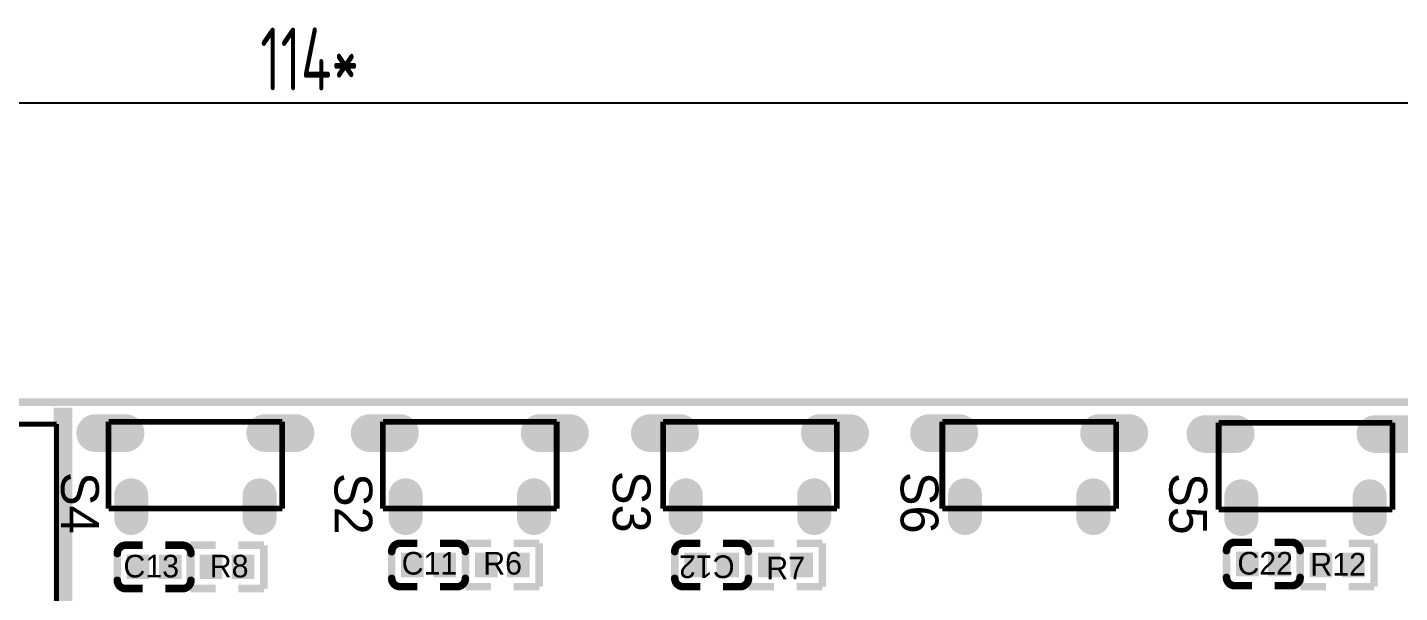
# Model space of a CAD drawing. Extents: x 882 to 2872, y 74 to 1007.
# Drawn here: x 1642.5 to 1751.5, y 923.4 to 968.4 of the extents above; entities that cross this region are included whole.
import ezdxf

# ---------------------------------------------------------------- set-up
doc = ezdxf.new("R2010")
doc.units = 0
doc.header["$MEASUREMENT"] = 0
doc.layers.get('DEFPOINTS').update_dxf_attribs({"linetype": 'CONTINUOUS'})
for name, color, linetype, lineweight in [('BOTTOMOVERLAY', 54, 'CONTINUOUS', 40), ('KeepOutLayer', 6, 'CONTINUOUS', 158), ('тонкая', 7, 'CONTINUOUS', 20)]:
    doc.layers.add(name, color=color, linetype=linetype, lineweight=lineweight)
doc.layers.add('BOTTOMPASTE', color=16, linetype='CONTINUOUS')
doc.styles.add('ЕСКД', font='eskd15.shx', dxfattribs={"width": 0.8})
doc.dimstyles.new('ЕСКД', dxfattribs={"dimtxt": 3.5, "dimasz": 3, "dimexe": 2, "dimexo": 0, "dimgap": 1, "dimtad": 1, "dimtoh": 1, "dimtxsty": 'ЕСКД', "dimcen": 0, "dimazin": 2, "dimtfac": 1, "dimtmove": 0, "dimatfit": 3, "dimfxl": 1, "dimarcsym": 0})

# ---------------------------------------------------------------- blocks, each defined once
blk = doc.blocks.new('*D161')
at = {"layer": 'DEFPOINTS', "color": 0, "lineweight": 100, "transparency": 16777216}
for p in [(1488.12, 962.34), (1488.12, 934.97), (1830.26, 934.61)]:
    blk.add_point(p, dxfattribs=at)
at = {"layer": 'тонкая', "color": 0, "lineweight": -2, "transparency": 16777216}
for p, q in [((1488.12, 934.97), (1488.12, 964.34)), ((1830.26, 934.61), (1830.26, 964.34)), ((1827.26, 962.34), (1491.12, 962.34))]:
    blk.add_line(p, q, dxfattribs=at)
at = {"layer": 'тонкая', "color": 0, "lineweight": 100, "transparency": 16777216}
for points in [[(1491.12, 962.84), (1491.12, 961.84), (1488.12, 962.34)], [(1827.26, 962.84), (1827.26, 961.84), (1830.26, 962.34)]]:
    blk.add_solid(points, dxfattribs=at)
at = {"layer": 'тонкая', "color": 0, "lineweight": 9, "transparency": 16777216, "insert": (1664.91, 965.84), "char_height": 3.5, "width": 6.1333, "attachment_point": 5, "style": 'ЕСКД'}
blk.add_mtext('{\\H1.42857x;114*}', dxfattribs=at)

msp = doc.modelspace()

# ---------------------------------------------------------------- linework, layer by layer
at = {"layer": 'BOTTOMOVERLAY'}
for points, const_width in [([(1645.32008, 863.96929), (1645.32008, 938.11189)], 1.5), ([(1648.93569, 930.10189), (1648.93567, 937.00192)], 0.4572), ([(1662.73568, 937.00189), (1648.93567, 937.00192)], 0.4572), ([(1662.73567, 930.10189), (1662.73568, 937.00189)], 0.4572), ([(1684.52888, 937.00189), (1670.72887, 937.00192)], 0.4572), ([(1670.72889, 930.10189), (1670.72887, 937.00192)], 0.4572), ([(1684.52887, 930.10189), (1684.52888, 937.00189)], 0.4572), ([(1706.77928, 937.00189), (1692.97927, 937.00192)], 0.4572), ([(1692.97929, 930.10189), (1692.97927, 937.00192)], 0.4572), ([(1706.77927, 930.10189), (1706.77928, 937.00189)], 0.4572), ([(1728.95288, 937.00069), (1715.15287, 937.00072)], 0.4572), ([(1715.15289, 930.1007), (1715.15287, 937.00072)], 0.4572), ([(1728.95287, 930.10069), (1728.95288, 937.00069)], 0.4572), ([(1750.89908, 936.92569), (1737.09907, 936.92572)], 0.4572), ([(1737.09909, 930.02569), (1737.09907, 936.92572)], 0.4572), ([(1750.89907, 930.02569), (1750.89908, 936.92569)], 0.4572), ([(1618.25889, 936.81169), (1644.80889, 936.81169)], 0.381), ([(1644.80889, 921.4367), (1644.80889, 936.81169)], 0.381), ([(1662.73567, 930.10189), (1648.93569, 930.10189)], 0.4572), ([(1684.52887, 930.10189), (1670.72889, 930.10189)], 0.4572), ([(1706.77927, 930.10189), (1692.97929, 930.10189)], 0.4572), ([(1728.95287, 930.10069), (1715.15289, 930.1007)], 0.4572), ([(1750.89907, 930.02569), (1737.09909, 930.02569)], 0.4572), ([(1650.30908, 927.18769), (1651.65909, 927.18769)], 0.6), ([(1653.45908, 927.18769), (1654.80908, 927.18769)], 0.6), ([(1655.42529, 923.73768), (1655.42529, 927.18769)], 0.6), ([(1655.42529, 927.18769), (1657.45029, 927.18769)], 0.6), ([(1659.25028, 927.18769), (1661.27528, 927.18769)], 0.6), ([(1661.27528, 923.73768), (1661.27528, 927.18769)], 0.6), ([(1672.10228, 927.34009), (1673.45229, 927.34009)], 0.6), ([(1675.25228, 927.34009), (1676.60228, 927.34009)], 0.6), ([(1677.29469, 923.89008), (1677.29469, 927.34009)], 0.6), ([(1677.29469, 927.34009), (1679.31969, 927.34009)], 0.6), ([(1681.11968, 927.34009), (1683.14468, 927.34009)], 0.6), ([(1683.14468, 923.89008), (1683.14468, 927.34009)], 0.6), ([(1694.58128, 927.34009), (1695.93129, 927.34009)], 0.6), ([(1697.73128, 927.34009), (1699.08128, 927.34009)], 0.6), ([(1699.77369, 923.89008), (1699.77369, 927.34009)], 0.6), ([(1699.77369, 927.34009), (1701.79869, 927.34009)], 0.6), ([(1703.59868, 927.34009), (1705.62368, 927.34009)], 0.6), ([(1705.62368, 923.89008), (1705.62368, 927.34009)], 0.6), ([(1738.39628, 927.41629), (1739.74629, 927.41629)], 0.6), ([(1741.54628, 927.41629), (1742.89628, 927.41629)], 0.6), ([(1743.58869, 923.89008), (1743.58869, 927.34009)], 0.6), ([(1743.58869, 927.34009), (1745.61369, 927.34009)], 0.6), ([(1747.41368, 927.34009), (1749.43868, 927.34009)], 0.6), ([(1749.43868, 923.89008), (1749.43868, 927.34009)], 0.6), ([(1649.63409, 924.39771), (1649.63409, 926.5277)], 0.6), ([(1655.48408, 924.39769), (1655.48408, 926.52768)], 0.6), ([(1671.42729, 924.55011), (1671.42729, 926.6801)], 0.6), ([(1677.27728, 924.55009), (1677.27728, 926.68008)], 0.6), ([(1693.90629, 924.5501), (1693.90629, 926.6801)], 0.6), ([(1699.75628, 924.55009), (1699.75628, 926.68009)], 0.6), ([(1737.72129, 924.62631), (1737.72129, 926.7563)], 0.6), ([(1743.57128, 924.62629), (1743.57128, 926.75628)], 0.6), ([(1672.10229, 923.8901), (1673.45229, 923.8901)], 0.6), ([(1675.25228, 923.89009), (1676.60229, 923.89009)], 0.6), ([(1677.29469, 923.89008), (1679.31969, 923.89008)], 0.6), ([(1681.11968, 923.89008), (1683.14468, 923.89008)], 0.6), ([(1694.58129, 923.8901), (1695.93129, 923.8901)], 0.6), ([(1697.73128, 923.89009), (1699.08129, 923.89009)], 0.6), ([(1699.77369, 923.89008), (1701.79869, 923.89008)], 0.6), ([(1703.59868, 923.89008), (1705.62368, 923.89008)], 0.6), ([(1738.39629, 923.9663), (1739.74629, 923.9663)], 0.6), ([(1741.54628, 923.96629), (1742.89629, 923.96629)], 0.6), ([(1743.58869, 923.89008), (1745.61369, 923.89008)], 0.6), ([(1747.41368, 923.89008), (1749.43868, 923.89008)], 0.6), ([(1650.30909, 923.7377), (1651.65909, 923.7377)], 0.6), ([(1653.45908, 923.73769), (1654.80909, 923.73769)], 0.6), ([(1655.42529, 923.73768), (1657.45029, 923.73768)], 0.6), ([(1659.25028, 923.73768), (1661.27528, 923.73768)], 0.6)]:
    msp.add_lwpolyline(points, dxfattribs=dict(at, const_width=const_width))
at = {"layer": 'BOTTOMOVERLAY', "const_width": 0.6}
for points in [[(1650.29409, 927.1877, 0.414214), (1649.63409, 926.5277)], [(1655.48409, 926.52768, 0.414214), (1654.82409, 927.18768)], [(1672.08729, 927.3401, 0.414214), (1671.42729, 926.6801)], [(1677.27729, 926.68008, 0.414214), (1676.61729, 927.34008)], [(1694.56629, 927.34009, 0.414214), (1693.90629, 926.6801)], [(1699.75629, 926.68009, 0.414214), (1699.09629, 927.34009)], [(1738.38128, 927.41629, 0.414214), (1737.72128, 926.7563)], [(1743.57128, 926.75629, 0.414214), (1742.91128, 927.41629)], [(1649.63409, 924.3977, 0.414214), (1650.29409, 923.7377)], [(1654.82409, 923.73769, 0.414214), (1655.48409, 924.39769)], [(1671.42729, 924.5501, 0.414214), (1672.08729, 923.8901)], [(1676.61729, 923.89009, 0.414214), (1677.27729, 924.55009)], [(1693.90629, 924.5501, 0.414214), (1694.56629, 923.8901)], [(1699.09629, 923.89009, 0.414214), (1699.75629, 924.55009)], [(1737.72128, 924.62631, 0.414214), (1738.38128, 923.96631)], [(1742.91128, 923.96628, 0.414214), (1743.57128, 924.62628)]]:
    msp.add_lwpolyline(points, format="xyb", dxfattribs=at)
at = {"layer": 'BOTTOMOVERLAY', "const_width": 0.3}
for points in [[(1650.29409, 927.0377, -1), (1650.29409, 927.3377, -1)], [(1654.82409, 927.03768, -1), (1654.82409, 927.33768, -1)], [(1672.08729, 927.1901, -1), (1672.08729, 927.4901, -1)], [(1676.61729, 927.19008, -1), (1676.61729, 927.49008, -1)], [(1694.56629, 927.19009, -1), (1694.56629, 927.49009, -1)], [(1699.09629, 927.19009, -1), (1699.09629, 927.49008, -1)], [(1738.38128, 927.26629, -1), (1738.38128, 927.56629, -1)], [(1742.91128, 927.26629, -1), (1742.91128, 927.56628, -1)], [(1649.63409, 926.3777, -1), (1649.63409, 926.6777, -1)], [(1655.48409, 926.37768, -1), (1655.48409, 926.67768, -1)], [(1671.42729, 926.5301, -1), (1671.42729, 926.8301, -1)], [(1677.27729, 926.53008, -1), (1677.27729, 926.83008, -1)], [(1693.90629, 926.5301, -1), (1693.90629, 926.83009, -1)], [(1699.75629, 926.53009, -1), (1699.75629, 926.83009, -1)], [(1737.72128, 926.6063, -1), (1737.72128, 926.90629, -1)], [(1743.57128, 926.60629, -1), (1743.57128, 926.90629, -1)], [(1649.63409, 924.2477, -1), (1649.63409, 924.5477, -1)], [(1655.48409, 924.24769, -1), (1655.48409, 924.54769, -1)], [(1671.42729, 924.4001, -1), (1671.42729, 924.7001, -1)], [(1672.08729, 923.7401, -1), (1672.08729, 924.0401, -1)], [(1676.61729, 923.74009, -1), (1676.61729, 924.04009, -1)], [(1677.27729, 924.40009, -1), (1677.27729, 924.70009, -1)], [(1693.90629, 924.4001, -1), (1693.90629, 924.7001, -1)], [(1694.56629, 923.7401, -1), (1694.56629, 924.0401, -1)], [(1699.09629, 923.74009, -1), (1699.09629, 924.04009, -1)], [(1699.75629, 924.40009, -1), (1699.75629, 924.70009, -1)], [(1737.72128, 924.47631, -1), (1737.72128, 924.7763, -1)], [(1738.38128, 923.81631, -1), (1738.38128, 924.11631, -1)], [(1742.91128, 923.81628, -1), (1742.91128, 924.11628, -1)], [(1743.57128, 924.47628, -1), (1743.57128, 924.77628, -1)], [(1650.29409, 923.5877, -1), (1650.29409, 923.8877, -1)], [(1654.82409, 923.58769, -1), (1654.82409, 923.88769, -1)]]:
    msp.add_lwpolyline(points, format="xyb", close=True, dxfattribs=at)
at = {"layer": 'BOTTOMPASTE'}
for points, const_width in [([(1647.88565, 936.10186), (1650.28564, 936.10186)], 3), ([(1661.38571, 936.10187), (1663.78571, 936.10187)], 3), ([(1669.67885, 936.10186), (1672.07884, 936.10186)], 3), ([(1683.17891, 936.10187), (1685.57891, 936.10187)], 3), ([(1691.92925, 936.10186), (1694.32924, 936.10186)], 3), ([(1705.42931, 936.10187), (1707.82931, 936.10187)], 3), ([(1714.10285, 936.10066), (1716.50284, 936.10066)], 3), ([(1727.60291, 936.10068), (1730.00291, 936.10068)], 3), ([(1736.04905, 936.02566), (1738.44904, 936.02566)], 3), ([(1749.54911, 936.02567), (1751.94911, 936.02567)], 3), ([(1650.73569, 929.35187), (1650.73569, 931.15186)], 2.7), ([(1660.93566, 929.35189), (1660.93566, 931.15188)], 2.7), ([(1672.52889, 929.35187), (1672.52889, 931.15186)], 2.7), ([(1682.72886, 929.35189), (1682.72886, 931.15188)], 2.7), ([(1694.77929, 929.35187), (1694.77929, 931.15186)], 2.7), ([(1704.97926, 929.35189), (1704.97926, 931.15188)], 2.7), ([(1716.95288, 929.35067), (1716.95288, 931.15067)], 2.7), ([(1727.15286, 929.35069), (1727.15286, 931.15069)], 2.7), ([(1738.89909, 929.27567), (1738.89909, 931.07566)], 2.7), ([(1749.09906, 929.27569), (1749.09906, 931.07568)], 2.7)]:
    msp.add_lwpolyline(points, dxfattribs=dict(at, const_width=const_width))
for points, const_width in [([(1647.88565, 935.35186, -1), (1647.88565, 936.85186, -1)], 1.5), ([(1650.28564, 935.35186, -1), (1650.28564, 936.85186, -1)], 1.5), ([(1661.38571, 935.35187, -1), (1661.38571, 936.85187, -1)], 1.5), ([(1663.78571, 935.35187, -1), (1663.78571, 936.85187, -1)], 1.5), ([(1669.67885, 935.35186, -1), (1669.67885, 936.85186, -1)], 1.5), ([(1672.07884, 935.35186, -1), (1672.07884, 936.85186, -1)], 1.5), ([(1683.17891, 935.35187, -1), (1683.17891, 936.85187, -1)], 1.5), ([(1685.57891, 935.35187, -1), (1685.57891, 936.85187, -1)], 1.5), ([(1691.92925, 935.35186, -1), (1691.92925, 936.85186, -1)], 1.5), ([(1694.32924, 935.35186, -1), (1694.32924, 936.85186, -1)], 1.5), ([(1705.42931, 935.35187, -1), (1705.42931, 936.85187, -1)], 1.5), ([(1707.82931, 935.35187, -1), (1707.82931, 936.85187, -1)], 1.5), ([(1714.10285, 935.35066, -1), (1714.10285, 936.85066, -1)], 1.5), ([(1716.50284, 935.35066, -1), (1716.50284, 936.85066, -1)], 1.5), ([(1727.60291, 935.35068, -1), (1727.60291, 936.85067, -1)], 1.5), ([(1730.00291, 935.35068, -1), (1730.00291, 936.85067, -1)], 1.5), ([(1736.04905, 935.27566, -1), (1736.04905, 936.77566, -1)], 1.5), ([(1738.44904, 935.27566, -1), (1738.44904, 936.77566, -1)], 1.5), ([(1749.54911, 935.27567, -1), (1749.54911, 936.77567, -1)], 1.5), ([(1751.94911, 935.27567, -1), (1751.94911, 936.77567, -1)], 1.5), ([(1650.73569, 930.47686, -1), (1650.73569, 931.82686, -1)], 1.35), ([(1660.93566, 930.47688, -1), (1660.93566, 931.82689, -1)], 1.35), ([(1672.52889, 930.47686, -1), (1672.52889, 931.82686, -1)], 1.35), ([(1682.72886, 930.47688, -1), (1682.72886, 931.82689, -1)], 1.35), ([(1694.77929, 930.47686, -1), (1694.77929, 931.82686, -1)], 1.35), ([(1704.97926, 930.47688, -1), (1704.97926, 931.82689, -1)], 1.35), ([(1716.95288, 930.47566, -1), (1716.95288, 931.82567, -1)], 1.35), ([(1727.15286, 930.47568, -1), (1727.15286, 931.82569, -1)], 1.35), ([(1738.89909, 930.40066, -1), (1738.89909, 931.75066, -1)], 1.35), ([(1749.09906, 930.40068, -1), (1749.09906, 931.75069, -1)], 1.35), ([(1650.73569, 928.67686, -1), (1650.73569, 930.02687, -1)], 1.35), ([(1660.93566, 928.67688, -1), (1660.93566, 930.02689, -1)], 1.35), ([(1672.52889, 928.67686, -1), (1672.52889, 930.02687, -1)], 1.35), ([(1682.72886, 928.67688, -1), (1682.72886, 930.02689, -1)], 1.35), ([(1694.77929, 928.67686, -1), (1694.77929, 930.02687, -1)], 1.35), ([(1704.97926, 928.67688, -1), (1704.97926, 930.02689, -1)], 1.35), ([(1716.95288, 928.67567, -1), (1716.95288, 930.02567, -1)], 1.35), ([(1727.15286, 928.67569, -1), (1727.15286, 930.02569, -1)], 1.35), ([(1738.89909, 928.60066, -1), (1738.89909, 929.95067, -1)], 1.35), ([(1749.09906, 928.60068, -1), (1749.09906, 929.95069, -1)], 1.35)]:
    msp.add_lwpolyline(points, format="xyb", close=True, dxfattribs=dict(at, const_width=const_width))
for points in [[(1652.18408, 924.48768), (1650.38408, 924.48768), (1652.18408, 926.43769), (1650.38408, 926.43769)], [(1654.73408, 924.48768), (1652.93409, 924.48768), (1654.73408, 926.43769), (1652.93409, 926.43769)], [(1656.17529, 926.4377), (1657.97529, 926.4377), (1656.17529, 924.48769), (1657.97529, 924.48769)], [(1658.7253, 926.4377), (1660.52529, 926.4377), (1658.7253, 924.48769), (1660.52529, 924.48769)], [(1673.97728, 924.64008), (1672.17728, 924.64008), (1673.97728, 926.59009), (1672.17728, 926.59009)], [(1676.52728, 924.64008), (1674.72729, 924.64008), (1676.52728, 926.59009), (1674.72729, 926.59009)], [(1678.04468, 926.5901), (1679.84468, 926.5901), (1678.04468, 924.64009), (1679.84468, 924.64009)], [(1680.5947, 926.5901), (1682.39469, 926.5901), (1680.5947, 924.64009), (1682.39469, 924.64009)], [(1696.45628, 924.64008), (1694.65628, 924.64008), (1696.45628, 926.59009), (1694.65628, 926.59009)], [(1699.00628, 924.64008), (1697.20629, 924.64008), (1699.00628, 926.59009), (1697.20629, 926.59009)], [(1700.52369, 926.5901), (1702.32369, 926.5901), (1700.52369, 924.64009), (1702.32369, 924.64009)], [(1703.0737, 926.5901), (1704.87369, 926.5901), (1703.0737, 924.64009), (1704.87369, 924.64009)], [(1738.47128, 926.6663), (1740.27128, 926.6663), (1738.47128, 924.7163), (1740.27128, 924.7163)], [(1741.02129, 926.6663), (1742.82128, 926.6663), (1741.02129, 924.7163), (1742.82128, 924.7163)], [(1744.33869, 926.5901), (1746.13869, 926.5901), (1744.33869, 924.64009), (1746.13869, 924.64009)], [(1746.8887, 926.5901), (1748.68869, 926.5901), (1746.8887, 924.64009), (1748.68869, 924.64009)]]:
    msp.add_solid(points, dxfattribs=at)
at = {"layer": 'KeepOutLayer', "const_width": 0.6}
msp.add_lwpolyline([(1640.44553, 938.56281), (1754.89568, 938.56281)], dxfattribs=at)

# ---------------------------------------------------------------- texts
at = {"layer": 'BOTTOMOVERLAY'}
for s, height, rotation, p in [('S4', 3.000003, 270, (1645.16768, 933.00649)), ('S3', 3.000003, 270, (1688.98268, 933.09527)), ('S6', 3.000003, 270, (1711.84208, 933.01787)), ('S2', 3.000003, 270, (1666.88468, 932.93029)), ('S5', 3.000003, 270, (1733.17868, 932.93029)), ('C12', 1.799997, 180, (1698.66008, 926.37709))]:
    msp.add_text(s, height=height, rotation=rotation, dxfattribs=at).set_placement(p)
for s, p in [('C13', (1650.12068, 924.62449)), ('R8', (1656.97868, 924.62449)), ('C11', (1672.21868, 924.85309)), ('R6', (1678.69568, 924.85309)), ('R7', (1701.17468, 924.47209)), ('C22', (1738.58888, 924.85309)), ('R12', (1744.38008, 924.77689))]:
    msp.add_text(s, height=1.799997, dxfattribs=at).set_placement(p)

# ---------------------------------------------------------------- dimensions: what is measured, and where the dimension line sits
at = {"layer": 'тонкая', "lineweight": 9}
dim = msp.add_linear_dim(base=(1488.11948, 962.33857), p1=(1830.25748, 934.60669), p2=(1488.11948, 934.97145), angle=180, text='{\\H1.42857x;114*}', dimstyle='ЕСКД', dxfattribs=at)
dim.commit()
dim.dimension.update_dxf_attribs({"geometry": '*D161', "text_midpoint": (1664.91013, 962.33857), "dimtype": 160})

doc.saveas('drawing.dxf')
